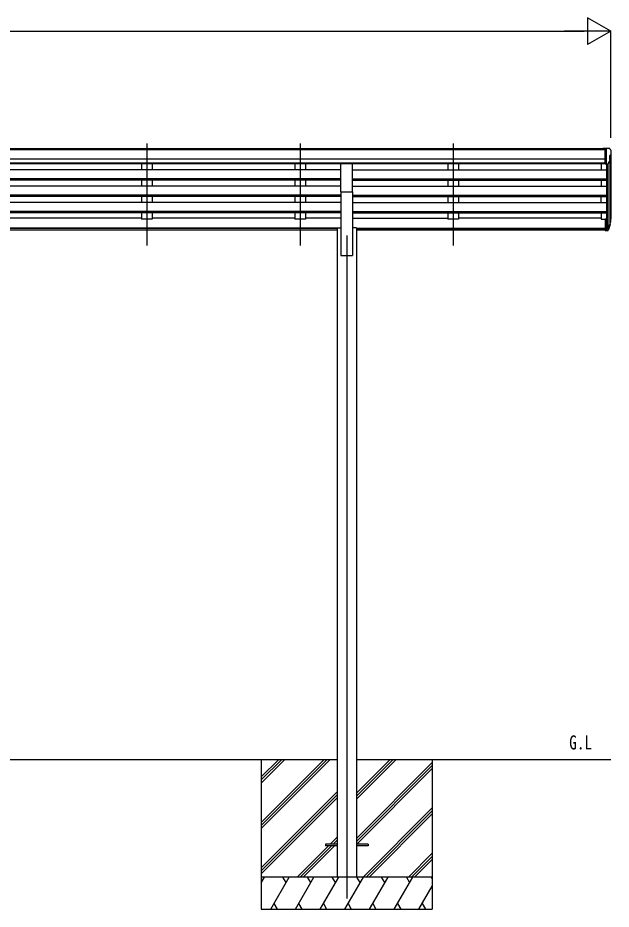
# Model space of a CAD drawing. Units: millimetres, scale not verified. Extents: x -10512 to 10512, y -7425 to 7425.
# Drawn here: x -276 to 2497, y -3841 to 326 of the extents above; entities that cross this region are included whole.
import ezdxf
from ezdxf.enums import TextEntityAlignment as Align

# ---------------------------------------------------------------- set-up
doc = ezdxf.new("R2010")
doc.units = ezdxf.units.MM
doc.header["$LTSCALE"] = 30
for name, color, linetype in [('0-2_USER1', 3, 'Continuous'), ('0-3_YKK_12', 2, 'Continuous'), ('0-4_YKK_13', 4, 'Continuous'), ('0-5_YKK_A1', 4, 'Continuous'), ('0-6_YKK_D', 6, 'Continuous')]:
    doc.layers.add(name, color=color, linetype=linetype)
doc.styles.add('ＭＳ ゴシック', font='')
doc.styles.get('ＭＳ ゴシック').set_extended_font_data('MS Gothic')

msp = doc.modelspace()

# ---------------------------------------------------------------- linework, layer by layer
at = {"layer": '0-3_YKK_12'}
for p, q in [((327.08, -261.34), (327.08, -738.86)), ((327.08, -261.34), (327.08, -738.86)), ((1043.08, -261.34), (1043.08, -738.86)), ((1043.08, -261.34), (1043.08, -738.86)), ((1759.08, -261.34), (1759.08, -738.86)), ((1759.08, -261.34), (1759.08, -738.86)), ((1261.08, -692.18), (1261.08, -3790.75))]:
    msp.add_line(p, q, dxfattribs=at)
at = {"layer": '0-4_YKK_13'}
for p, q in [((2468.58, -285.31), (2458.58, -285.4)), ((2468.58, -285.31), (2458.58, -285.4)), ((2458.58, -286.91), (2458.58, -285.4)), ((2458.58, -286.91), (2458.58, -285.4)), ((2468.58, -357.3), (2468.58, -285.31)), ((2487.08, -285.31), (2468.58, -285.31)), ((2468.58, -357.3), (2468.58, -285.31)), ((2487.08, -285.31), (2468.58, -285.31)), ((2475.08, -358.3), (2475.08, -285.31)), ((2475.08, -358.3), (2475.08, -285.31)), ((2487.08, -285.31), (2489.41, -285.45)), ((2487.08, -285.31), (2489.41, -285.45)), ((2490.17, -285.88), (2494.24, -291.69)), ((2490.17, -285.88), (2494.24, -291.69)), ((2489.08, -319.82), (2489.08, -336.1)), ((2489.08, -319.82), (2489.08, -336.1)), ((2494.55, -316.49), (2489.23, -319.56)), ((2494.55, -316.49), (2489.23, -319.56)), ((2497.08, -294.68), (2497.08, -295.31)), ((2497.08, -294.68), (2497.08, -295.31)), ((1233.58, -487.74), (1233.58, -355.94)), ((1233.58, -355.94), (1288.58, -355.94)), ((1288.58, -487.74), (1288.58, -355.94)), ((2468.58, -357.3), (2475.08, -357.3)), ((2468.58, -357.3), (2475.08, -357.3)), ((2475.08, -358.3), (2480.29, -357.98)), ((2475.08, -358.3), (2480.29, -357.98)), ((2482.7, -356.48), (2491.71, -340.89)), ((2482.7, -356.48), (2491.71, -340.89)), ((1233.58, -487.74), (1288.58, -487.74)), ((2468.58, -614.47), (2468.58, -668.5)), ((2468.58, -614.47), (2475.08, -614.47)), ((2475.08, -614.47), (2475.08, -669.24)), ((2468.58, -654.6), (2475.08, -654.6)), ((2468.58, -659.48), (2475.08, -659.48)), ((2475.08, -659.5), (2480.21, -659.5)), ((2475.08, -661.31), (2479.93, -661.31)), ((2481.51, -658.82), (2489.27, -643.42)), ((2490.72, -643.77), (2482.52, -659.95)), ((2491.33, -644.34), (2482.52, -667.89)), ((2493.38, -627.28), (2490.11, -634.34)), ((2493.99, -628.66), (2490.11, -636.61)), ((2491.67, -639.93), (2491.33, -644.34)), ((2468.58, -668.5), (2475.08, -668.5)), ((2475.08, -669.24), (2479.93, -669.24)), ((1161.08, -3536.25), (1161.08, -3545.25)), ((1215.88, -3536.25), (1161.08, -3536.25)), ((1361.08, -3536.25), (1306.28, -3536.25)), ((1361.08, -3536.25), (1361.08, -3545.25)), ((1215.88, -3545.25), (1161.08, -3545.25)), ((1361.08, -3545.25), (1306.28, -3545.25))]:
    msp.add_line(p, q, dxfattribs=at)
for centre, radius, start, end in [((2489.35, -286.45), 1, 35, 86.5), ((2489.35, -286.45), 1, 35, 86.5), ((2489.38, -319.82), 0.3, 120, 180), ((2489.38, -319.82), 0.3, 120, 180), ((2494.08, -294.68), 3, 0, 87), ((2494.08, -294.68), 3, 0, 87), ((2490.17, -312.12), 6.18, 315.00103, 354.2965), ((2490.18, -312.12), 6.18, 315.00103, 354.2965), ((2295.08, -295.31), 202, 355.05096, 0), ((2295.08, -295.31), 202, 355.05096, 0), ((2480.11, -354.98), 3, 273.5, 330), ((2480.11, -354.98), 3, 273.5, 330), ((2489.38, -336.1), 0.3, 180, 265.2833), ((2489.38, -336.1), 0.3, 180, 265.2833), ((2489.11, -339.39), 3, 330, 85.2833), ((2489.11, -339.39), 3, 330, 85.2833), ((2464.49, -617.78), 30.41, 341.80266, 352.8448), ((2465.9, -619.54), 29.53, 342.01856, 353.49194)]:
    msp.add_arc(centre, radius, start, end, dxfattribs=at)
for centre, major_axis, ratio, start_param, end_param in [((2407.22, -613.3), (-87.93, 4.42), 0.541684, 3.060334, 3.2172517), ((2406.43, -619.97), (89.06, 1.43), 0.57596, 6.1985533, 6.3701348), ((2479.93, -658.6), (3, 0), 0.90356, 4.712389, 5.7595865), ((2480.21, -658.14), (1.5, 0), 0.90356, 4.712389, 5.7595865), ((2405.16, -619.88), (88.05, 0), 0.90356, 5.9828017, 6.0168888), ((2490.37, -639.93), (-1.3, 0), 0.90356, 2.9359903, 4.9130961), ((2404.45, -623.74), (89.07, 0), 0.90356, 6.0316505, 6.077583), ((2479.93, -666.53), (-3, 0), 0.90356, 1.5707963, 2.6179939)]:
    msp.add_ellipse(centre, major_axis=major_axis, ratio=ratio, start_param=start_param, end_param=end_param, dxfattribs=at)
at = {"layer": '0-5_YKK_A1'}
for p, q in [((2468.58, -286.91), (-3246.42, -286.91)), ((2468.58, -292.13), (-3246.42, -292.13)), ((2495.08, -315.89), (2495.08, -614.1)), ((2468.58, -335.66), (-3246.42, -335.66)), ((2468.58, -353.51), (-3246.42, -353.51)), ((1233.58, -356.76), (-2011.42, -356.76)), ((302.08, -356.76), (302.08, -385.11)), ((352.08, -356.76), (352.08, -385.11)), ((1018.08, -356.76), (1018.08, -385.11)), ((1068.08, -356.76), (1068.08, -385.11)), ((2468.58, -356.86), (1288.58, -356.86)), ((1734.08, -356.76), (1734.08, -385.11)), ((1784.08, -356.76), (1784.08, -385.11)), ((2450.08, -356.76), (2450.08, -385.11)), ((2475.08, -358.3), (2475.08, -614.47)), ((2481.08, -357.82), (2481.09, -659.25)), ((2490.11, -343.66), (2490.11, -640.81)), ((1233.58, -385.11), (-2011.42, -385.11)), ((1288.58, -385.11), (2475.08, -385.11)), ((1233.58, -426.99), (-2011.42, -426.99)), ((1233.58, -428.48), (-2011.42, -428.48)), ((1233.58, -432.8), (-2011.42, -432.8)), ((302.08, -432.8), (302.08, -461.55)), ((352.08, -432.8), (352.08, -461.55)), ((1018.08, -432.8), (1018.08, -461.55)), ((1068.08, -432.8), (1068.08, -461.55)), ((1288.58, -426.99), (2475.08, -426.99)), ((1288.58, -428.48), (2475.08, -428.48)), ((1288.58, -432.8), (2475.08, -432.8)), ((1734.08, -432.8), (1734.08, -461.55)), ((1784.08, -432.8), (1784.08, -461.55)), ((2450.08, -432.8), (2450.08, -461.55)), ((1233.58, -461.55), (-2011.42, -461.55)), ((1233.58, -487.74), (1233.58, -785.75)), ((1288.58, -461.55), (2475.08, -461.55)), ((1288.58, -487.74), (1288.58, -785.75)), ((1233.58, -503.42), (-2011.42, -503.42)), ((1233.58, -504.92), (-2011.42, -504.92)), ((1233.58, -509.24), (-2011.42, -509.24)), ((1233.58, -537.98), (-2011.42, -537.98)), ((302.08, -509.24), (302.08, -537.98)), ((352.08, -509.24), (352.08, -537.98)), ((1018.08, -509.24), (1018.08, -537.98)), ((1068.08, -509.24), (1068.08, -537.98)), ((1288.58, -503.42), (2475.08, -503.42)), ((1288.58, -504.92), (2475.08, -504.92)), ((1288.58, -509.24), (2475.08, -509.24)), ((1288.58, -537.98), (2475.08, -537.98)), ((1734.08, -509.24), (1734.08, -537.98)), ((1784.08, -509.24), (1784.08, -537.98)), ((2450.08, -537.98), (2450.08, -509.24)), ((1233.58, -579.86), (-2011.42, -579.86)), ((1233.58, -581.36), (-2011.42, -581.36)), ((1288.58, -579.86), (2475.08, -579.86)), ((1288.58, -581.36), (2475.08, -581.36)), ((1233.58, -585.67), (-2011.42, -585.67)), ((302.08, -610.16), (-363.92, -610.16)), ((302.08, -585.67), (302.08, -615.1)), ((352.08, -615.1), (302.08, -615.1)), ((352.08, -585.67), (352.08, -615.1)), ((1018.08, -610.16), (352.08, -610.16)), ((1018.08, -585.67), (1018.08, -615.1)), ((1068.08, -615.1), (1018.08, -615.1)), ((1068.08, -585.67), (1068.08, -615.1)), ((1233.58, -610.16), (1068.08, -610.16)), ((1288.58, -585.67), (2475.08, -585.67)), ((1288.58, -610.16), (1734.08, -610.16)), ((1734.08, -585.67), (1734.08, -615.1)), ((1784.08, -615.1), (1734.08, -615.1)), ((1784.08, -585.67), (1784.08, -615.1)), ((2450.08, -610.16), (1784.08, -610.16)), ((2450.08, -585.67), (2450.08, -615.1)), ((2450.08, -615.1), (2468.58, -615.1)), ((1215.88, -657.17), (-1993.72, -657.17)), ((1215.88, -658.57), (-1993.72, -658.57)), ((1215.88, -666.26), (-1993.72, -666.26)), ((1215.88, -656.75), (1215.88, -3690.75)), ((1215.88, -656.75), (1233.58, -656.75)), ((1306.28, -656.75), (1288.58, -656.75)), ((1306.28, -656.75), (1306.28, -3690.75)), ((1306.28, -657.17), (2468.58, -657.17)), ((1306.28, -658.57), (2468.58, -658.57)), ((2468.58, -666.26), (1306.28, -666.26)), ((1233.58, -785.75), (1288.58, -785.75)), ((-1993.72, -3140.75), (1215.88, -3140.75)), ((861.08, -3140.75), (861.08, -3840.74)), ((861.08, -3434.92), (1155.26, -3140.75)), ((861.08, -3449.06), (1169.4, -3140.75)), ((861.08, -3463.21), (1183.54, -3140.75)), ((861.08, -3251.08), (971.41, -3140.75)), ((861.08, -3236.93), (957.27, -3140.75)), ((861.08, -3222.79), (943.13, -3140.75)), ((1306.28, -3140.75), (2495.08, -3140.75)), ((1306.28, -3326.38), (1491.91, -3140.75)), ((1306.28, -3312.23), (1477.77, -3140.75)), ((1306.28, -3298.09), (1463.63, -3140.75)), ((1306.28, -3510.22), (1661.08, -3155.42)), ((1661.08, -3140.75), (1661.08, -3840.74)), ((1306.28, -3524.36), (1661.08, -3169.57)), ((1308.54, -3536.25), (1661.08, -3183.71)), ((861.08, -3647.05), (1215.88, -3292.26)), ((861.08, -3661.2), (1215.88, -3306.4)), ((861.08, -3675.34), (1215.88, -3320.54)), ((1337.89, -3690.74), (1661.08, -3367.56)), ((1352.03, -3690.74), (1661.08, -3381.7)), ((1366.17, -3690.74), (1661.08, -3395.84)), ((1184.02, -3536.25), (1215.88, -3504.39)), ((1198.16, -3536.25), (1215.88, -3518.53)), ((1212.31, -3536.25), (1215.88, -3532.67)), ((1029.52, -3690.74), (1175.02, -3545.25)), ((1043.66, -3690.74), (1189.16, -3545.25)), ((1057.81, -3690.74), (1203.31, -3545.25)), ((1550.02, -3690.74), (1661.08, -3579.69)), ((1564.16, -3690.74), (1661.08, -3593.83)), ((1578.31, -3690.74), (1661.08, -3607.97)), ((1661.08, -3690.74), (861.08, -3690.74)), ((861.08, -3718.25), (876.96, -3690.74)), ((905.83, -3840.74), (992.43, -3690.74)), ((977.43, -3716.73), (962.43, -3690.74)), ((1021.3, -3840.74), (1107.9, -3690.74)), ((1092.9, -3716.73), (1077.9, -3690.74)), ((1136.77, -3840.74), (1223.37, -3690.74)), ((1208.37, -3716.73), (1193.37, -3690.74)), ((1252.24, -3840.74), (1338.84, -3690.74)), ((1323.84, -3716.73), (1308.84, -3690.74)), ((1367.71, -3840.74), (1454.31, -3690.74)), ((1439.31, -3716.73), (1424.31, -3690.74)), ((1483.18, -3840.74), (1569.78, -3690.74)), ((1539.78, -3690.74), (1554.78, -3716.73)), ((1655.25, -3690.74), (1661.08, -3700.84)), ((1598.65, -3840.74), (1661.08, -3732.61)), ((920.82, -3814.77), (935.82, -3840.74)), ((1036.29, -3814.77), (1051.29, -3840.74)), ((1151.77, -3814.76), (1166.77, -3840.74)), ((1267.24, -3814.76), (1282.23, -3840.74)), ((1382.71, -3814.76), (1397.7, -3840.74)), ((1498.18, -3814.77), (1513.17, -3840.74)), ((1613.64, -3814.77), (1628.64, -3840.74)), ((861.08, -3840.74), (1661.08, -3840.74))]:
    msp.add_line(p, q, dxfattribs=at)
at = {"layer": '0-6_YKK_D'}
for p, q in [((2495.08, 263.09), (2386.83, 325.59)), ((2386.83, 325.59), (2386.83, 200.59)), ((-3147.92, 263.09), (2370.08, 263.09)), ((2495.08, 263.09), (2278.57, 263.09)), ((2495.08, 263.09), (2386.83, 200.59)), ((2495.08, -235.31), (2495.08, 264.09))]:
    msp.add_line(p, q, dxfattribs=at)

# ---------------------------------------------------------------- texts
at = {"layer": '0-2_USER1', "style": 'ＭＳ ゴシック', "width": 0.8}
msp.add_text('G.L', height=65.98, dxfattribs=at).set_placement((2300.8, -3114.06), align=Align.BOTTOM_LEFT)

doc.saveas('drawing.dxf')
